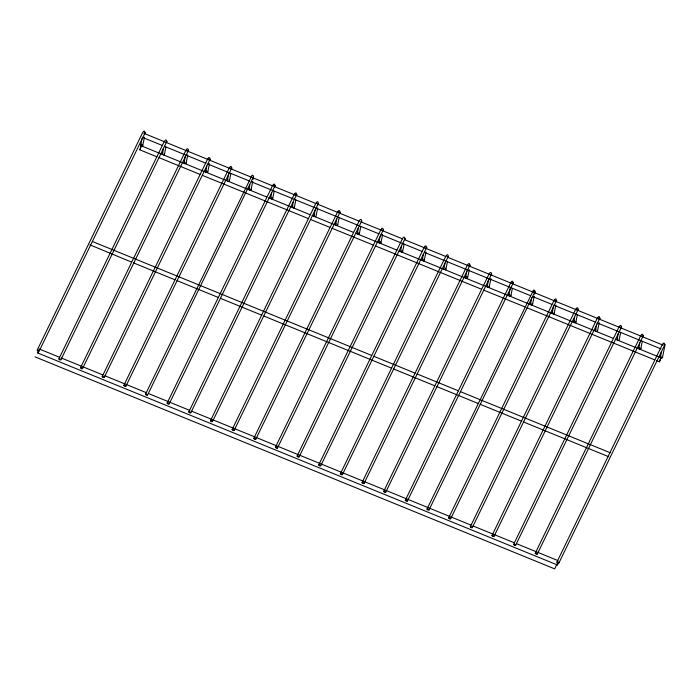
<?xml version="1.0" encoding="UTF-8"?>
<svg xmlns="http://www.w3.org/2000/svg" width="700" height="700" viewBox="0 0 700 700"><rect width="100%" height="100%" fill="white"/><g stroke="black" fill="none" stroke-linecap="round" stroke-linejoin="round"><path stroke-width="1.05" d="M145.303 133.009L144.567 131.127L143.736 131.154L142.415 133.053L37.214 350.123L38.115 351.094L39.244 350.954L145.18 132.624L144.602 133.271M166.959 141.846L166.224 139.965L165.393 139.991L164.071 141.881L58.861 358.96L59.771 359.922L60.891 359.783L166.836 141.461L166.25 142.1M188.615 150.684L187.88 148.794L187.04 148.82L185.727 150.719L80.517 367.789L81.419 368.76L82.547 368.62L188.492 150.29L187.066 150.955M208.232 158.681L208.127 159.18M210.263 159.513L209.536 157.631L208.696 157.657L207.375 159.548L102.174 376.626L103.075 377.589L104.204 377.449L210.14 159.127L209.562 159.766M229.889 167.519L229.775 168.018M231.919 168.35L231.184 166.46L230.352 166.486L229.031 168.385L123.821 385.455L124.731 386.426L125.851 386.286L231.796 167.956L230.379 168.63M251.545 176.347L251.431 176.846M273.192 185.185L273.088 185.684M275.223 186.016L274.496 184.126L273.656 184.153L272.335 186.051L167.134 403.121L168.035 404.092L169.164 403.953L275.1 185.623L273.683 186.296M294.849 194.014L295.339 195.125L296.756 194.46L190.811 412.79L189.691 412.921L188.781 411.959L293.991 194.88L295.312 192.99L296.144 192.964L296.879 194.845M316.488 203.656L316.505 202.851M318.535 203.683L317.8 201.801L316.96 201.819L315.648 203.718L210.438 420.787L211.339 421.759L212.468 421.619L318.412 203.289L317.826 203.936M338.152 211.689L338.047 212.179M340.183 212.511L339.456 210.63L338.616 210.656L337.295 212.546L232.094 429.625L232.995 430.588L234.124 430.456L340.06 212.126M361.839 221.349L361.104 219.468L360.273 219.485L358.951 221.384L253.741 438.454L254.651 439.425L255.771 439.285L361.716 220.955L361.13 221.602M381.447 230.16L381.465 229.355M383.495 230.178L382.76 228.296L381.92 228.322L380.608 230.213L275.398 447.291L276.299 448.254L277.428 448.123L383.373 229.793L382.786 230.431M405.142 239.015L404.416 237.134L403.576 237.151L402.255 239.05L297.054 456.12L297.955 457.091L299.084 456.951L405.02 238.621L404.442 239.269M424.76 247.826L424.769 247.021M426.799 247.844L426.064 245.963L425.233 245.989L423.911 247.879L318.701 464.957L319.611 465.92L320.731 465.789L426.676 247.459L426.09 248.098M448.455 256.681L447.72 254.8L446.88 254.818L445.567 256.716L340.358 473.795L341.259 474.758L342.387 474.617L448.332 256.296L447.746 256.935M470.102 265.51L469.376 263.629L468.536 263.655L467.224 265.545L362.014 482.624L362.915 483.586L364.044 483.455L469.98 265.125L468.562 265.79M491.759 274.348L491.024 272.466L490.192 272.484L488.871 274.382L383.661 491.461L384.571 492.424L385.691 492.284L491.636 273.963L491.05 274.601M513.415 283.176L512.68 281.295L511.84 281.321L510.528 283.211L405.317 500.29L406.219 501.252L407.348 501.121L513.293 282.791L511.875 283.456M533.032 291.183L532.928 291.681M554.68 300.825L554.689 300.02M556.719 300.842L555.984 298.961L555.153 298.988L553.831 300.877L448.621 517.956L449.531 518.928L450.651 518.788L556.596 300.457L555.179 301.123M576.345 308.849L576.231 309.348M578.375 309.68L577.64 307.799L576.809 307.816L575.488 309.715L470.278 526.794L471.179 527.756L472.308 527.616L578.253 309.295L576.835 309.96M597.984 318.491L597.992 317.686M600.023 318.509L599.296 316.627L598.456 316.654L597.144 318.553L491.934 535.622L492.835 536.594L493.964 536.454L599.909 318.124L598.483 318.789M619.649 326.515L619.544 327.014M621.679 327.346L620.944 325.465L620.113 325.491L618.791 327.381L513.581 544.46L514.491 545.423L515.62 545.282L621.556 326.961L620.139 327.626M643.335 336.175L642.6 334.294L641.769 334.32L640.447 336.219L535.238 553.289L536.139 554.26L537.267 554.12L643.212 335.79L642.626 336.438M662.944 344.995L662.952 344.181M144.454 137.218L142.756 145.635L142.17 146.125L140.735 145.539L142.004 138.495M165.9 147.105L164.412 154.472L163.817 154.954L162.383 154.367L163.441 148.383M184.039 163.205L185.308 156.161M184.634 163.748L186.069 163.301L187.766 154.884M209.414 163.721L207.716 172.139L207.13 172.62L205.695 172.034L206.754 166.049M230.86 173.609L229.373 180.968L228.777 181.457L227.343 180.871L228.611 173.827M252.726 181.388L251.029 189.805L250.434 190.286L248.999 189.7L249.848 184.765M253.146 179.287L253.584 176.374L252.84 175.298L252 175.324L145.477 394.293L146.379 395.255L147.508 395.115L253.453 176.794L252.866 177.433M274.164 191.275L272.676 198.634L272.09 199.124L270.655 198.537L271.714 192.544M295.82 200.104L294.332 207.471L293.738 207.952L292.303 207.366L293.151 202.431M317.686 207.883L315.989 216.3L315.394 216.79L313.959 216.204L315.017 210.21M339.124 217.77L337.636 225.138L337.05 225.619L335.615 225.032L336.674 219.048M358.321 227.885L357.262 233.87L358.697 234.456L359.293 233.966L360.78 226.608M382.646 234.386L380.949 242.804L380.354 243.285L378.919 242.699L379.977 236.714M401.634 245.551L400.575 251.536L402.01 252.123L402.596 251.632L404.084 244.274M423.281 254.38L422.223 260.374L423.658 260.951L424.252 260.47L425.95 252.053M444.938 263.217L443.879 269.203L445.314 269.789L445.909 269.299L447.396 261.94M465.535 278.04L466.804 270.996M466.13 278.582L467.565 278.136L469.254 269.719M490.91 278.556L489.213 286.965L488.626 287.455L487.183 286.869L488.46 279.825M512.356 288.435L510.869 295.803L510.274 296.293L508.839 295.706L510.108 288.662M534.214 296.223L532.525 304.631L531.93 305.121L530.495 304.535L531.764 297.491M534.642 294.114L535.08 291.209L534.336 290.132L533.496 290.15L426.974 509.127L427.875 510.09L429.004 509.95L534.949 291.629L533.523 292.294M555.87 305.051L554.173 313.469L553.586 313.959L552.151 313.373L553.42 306.329M577.316 314.939L575.829 322.297L575.234 322.787L573.799 322.201L574.648 317.266M599.174 322.717L597.485 331.135L596.89 331.625L595.455 331.039L596.724 323.995M620.62 332.605L619.133 339.964L618.546 340.454L617.111 339.868L618.161 333.882M638.759 348.705L639.817 342.711M639.354 349.248L640.789 348.801L642.276 341.442M664.282 345.266L664.869 344.627L558.924 562.949L557.795 563.089L556.894 562.126L662.104 345.047L663.416 343.158L664.256 343.131L664.983 345.012L662.445 357.63L661.85 358.12L660.415 357.534L661.474 351.549M38.045 351.418L37.73 352.975L557.419 564.979L558.6 562.538M140.928 147.367L141.242 145.801L266.613 196.945M557.734 563.413L557.419 564.979M558.924 562.949L558.023 561.986L554.68 568.872L35 356.869M141.242 145.801L139.746 149.8L156.931 156.809M139.746 149.8L140.271 148.907M37.73 352.975L38.255 352.082M615.423 339.246L660.923 357.805L659.426 361.795L656.399 360.561M659.426 361.795L660.923 357.805M140.726 144.804L141.321 144.322M162.383 153.641L162.977 153.151M184.039 162.47L184.625 161.989M205.686 171.308L206.281 170.817M227.343 180.136L227.938 179.655M248.999 188.974L249.585 188.484M270.646 197.803L271.241 197.321M292.303 206.64L292.898 206.15M313.959 215.477L314.545 214.987M335.606 224.306L336.201 223.816M378.919 241.973L379.505 241.483M465.535 277.305L466.121 276.815M487.183 286.142L487.778 285.652M508.839 294.971L509.434 294.49M530.495 303.809L531.081 303.319M552.142 312.637L552.738 312.156M573.799 321.475L574.394 320.985M595.455 330.304L596.041 329.822M617.102 339.141L617.697 338.651M638.759 347.97L639.354 347.489M660.415 356.808L661.001 356.317M37.214 350.123L38.334 349.983L39.244 350.954M58.861 358.96L59.99 358.82L60.891 359.783M80.517 367.789L81.646 367.649L82.547 368.62M102.174 376.626L103.294 376.486L104.204 377.449M123.821 385.455L124.95 385.324L125.851 386.286M145.477 394.293L146.606 394.152L147.508 395.115M167.134 403.121L168.254 402.99L169.164 403.953M188.781 411.959L189.91 411.819L190.811 412.79M210.438 420.787L211.566 420.656L212.468 421.619M232.094 429.625L233.214 429.485L234.124 430.456M253.741 438.454L254.87 438.322L255.771 439.285M275.398 447.291L276.526 447.151L277.428 448.123M297.054 456.12L298.174 455.989L299.084 456.951M318.701 464.957L319.83 464.817L320.731 465.789M340.358 473.795L341.486 473.655L342.387 474.617M362.014 482.624L363.134 482.484L364.044 483.455M383.661 491.461L384.79 491.321L385.691 492.284M405.317 500.29L406.446 500.15L407.348 501.121M426.974 509.127L428.102 508.988L429.004 509.95M448.621 517.956L449.75 517.816L450.651 518.788M470.278 526.794L471.406 526.654L472.308 527.616M491.934 535.622L493.062 535.483L493.964 536.454M513.581 544.46L514.71 544.32L515.62 545.282M535.238 553.289L536.366 553.149L537.267 554.12M556.894 562.126L558.023 561.986M143.763 133.289L272.169 185.675M274.19 186.498L315.639 203.411M317.669 204.234L359.118 221.148M361.139 221.97L402.596 238.884M404.618 239.706L446.066 256.611M448.088 257.442L618.957 327.145M620.979 327.967L662.436 344.881M142.266 137.287L162.487 145.539M164.509 146.361L205.966 163.275M207.987 164.097L249.445 181.011M251.466 181.834L378.858 233.8M380.879 234.623L422.328 251.536M424.358 252.359L530.512 295.671M532.534 296.494L551.749 304.334M553.77 305.156L595.219 322.061M597.24 322.892L660.94 348.871M268.634 197.776L310.082 214.681M312.113 215.513L353.561 232.418M355.582 233.24L397.04 250.154M399.061 250.976L613.401 338.415M158.952 157.64L200.41 174.545M202.431 175.367L308.595 218.68M310.616 219.502L329.822 227.343M331.844 228.165L373.301 245.079M375.322 245.901L481.486 289.205M483.508 290.036L524.956 306.941M526.977 307.764L654.378 359.739M92.505 241.553L371.56 355.381M373.581 356.213L415.03 373.118M417.051 373.949L458.509 390.854M460.53 391.685L610.164 452.725M131.451 262.045L89.915 244.851M133.472 262.868L174.93 279.781M176.951 280.604L218.409 297.509M220.43 298.34L261.879 315.245M263.9 316.076L391.3 368.043M393.321 368.865L434.77 385.779M436.791 386.601L478.249 403.515M480.27 404.338L521.719 421.251M523.74 422.074L608.676 456.715M39.226 348.976L59.447 357.227M61.469 358.05L102.926 374.964M104.947 375.786L146.396 392.7M148.426 393.523L189.875 410.436M191.896 411.259L470.951 525.096M472.972 525.919L514.421 542.832M516.442 543.655L557.9 560.569M466.961 276.859L467.565 278.136M445.305 268.03L445.909 269.299M423.658 259.192L424.252 260.47M402.001 250.364L402.596 251.632M380.345 241.526L380.949 242.804M358.697 232.697L359.293 233.966M142.161 144.357L142.756 145.635M662.436 356.904L662.445 357.63M640.789 348.075L640.789 348.801M597.476 330.409L597.485 331.135M575.829 321.571L575.829 322.297M554.173 312.734L554.173 313.469M532.516 303.905L532.525 304.631M510.869 295.067L510.869 295.803M489.213 286.239L489.213 286.965M337.636 224.402L337.636 225.138M294.332 206.736L294.332 207.471M272.676 197.907L272.676 198.634M251.02 189.07L251.029 189.805M229.373 180.241L229.373 180.968M207.716 171.404L207.716 172.139M186.06 162.575L186.069 163.301M164.412 153.737L164.412 154.472"/></g></svg>
